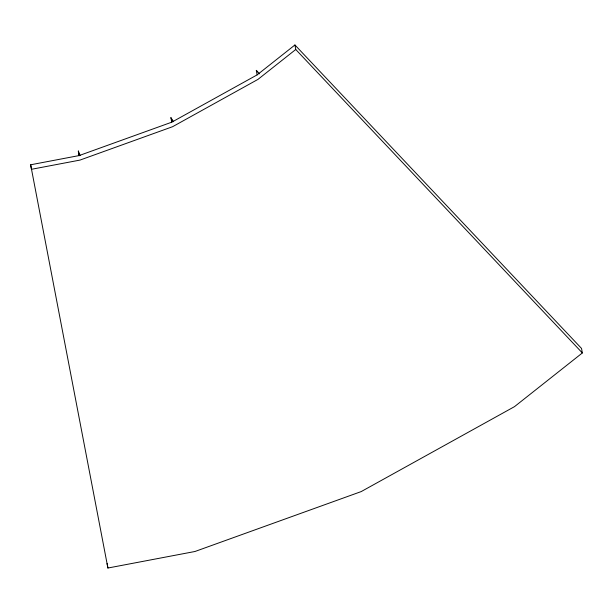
<?xml version="1.0" encoding="UTF-8"?>
<svg xmlns="http://www.w3.org/2000/svg" width="613" height="613" viewBox="0 0 613 613"><rect width="100%" height="100%" fill="white"/><g stroke="black" fill="none" stroke-linecap="round" stroke-linejoin="round"><path stroke-width="0.92" d="M257.131 74.886L294.93 44.971L581.53 348.429L582.35 352.95L514.499 406.641L361.21 491.58L194.972 551.493L107.911 568.029L30.65 164.782L79.146 155.572L171.74 122.194L257.131 74.886L256.311 70.365L259.598 73.844M294.93 44.971L295.75 49.492L257.95 79.399L172.567 126.715L79.966 160.093L31.47 169.295L30.65 164.782M295.75 49.492L582.35 352.95M256.311 70.365L257.345 71.974M171.74 122.194L170.92 117.681L173.51 121.703M170.92 117.681L171.992 120.34M79.146 155.572L78.326 151.051L80.104 155.487M78.326 151.051L79.223 155.756M107.091 563.508L107.911 568.029"/></g></svg>
